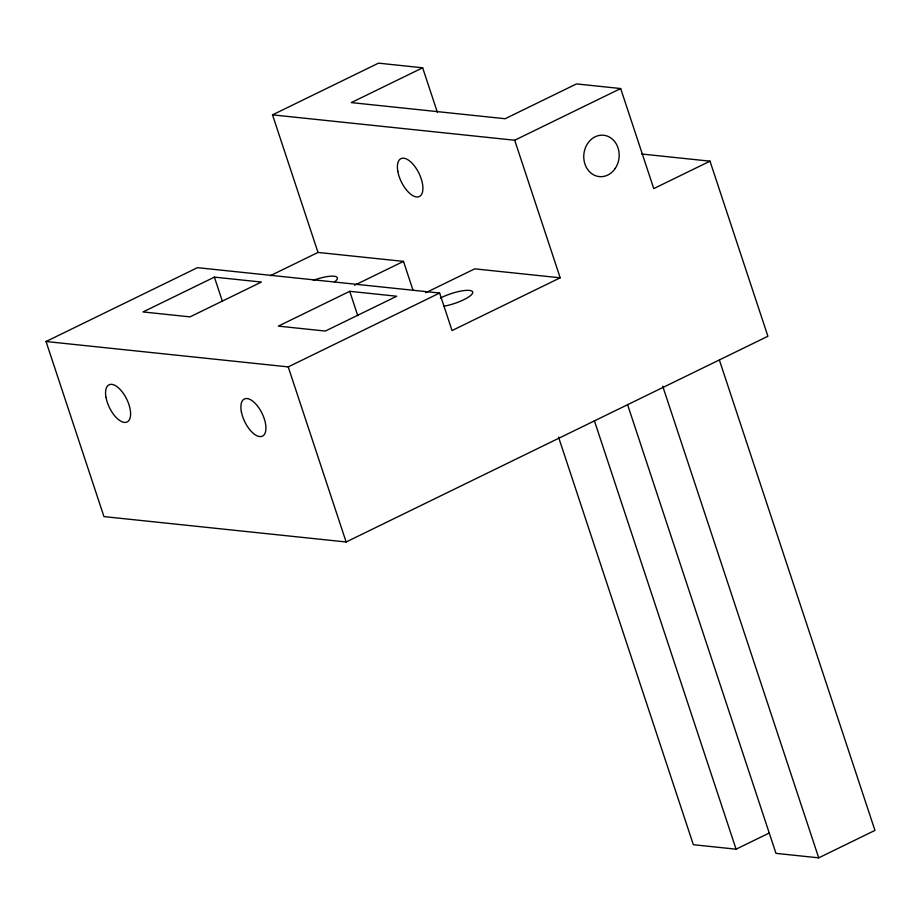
<?xml version="1.0" encoding="UTF-8"?>
<svg xmlns="http://www.w3.org/2000/svg" width="921" height="921" viewBox="0 0 921 921"><rect width="100%" height="100%" fill="white"/><g stroke="black" fill="none" stroke-linecap="round" stroke-linejoin="round"><path stroke-width="1.38" d="M412.942 289.988L403.49 261.391L318.01 252.435L272.512 114.86L378.496 63.158L422.658 67.786L437.417 112.408M422.658 67.786L351.281 102.599L505.134 118.728L576.511 83.915L620.673 88.543L653.76 188.598L709.999 161.163L767.907 336.257L346.135 541.985L103.958 516.6L46.05 341.507L197.451 267.666L439.639 293.039L452.038 330.558L560.187 277.808L514.689 140.234L272.512 114.86M214.397 277.129L143.02 311.943L190.025 316.87L261.403 282.056L214.397 277.129L222.445 301.466M514.689 140.234L620.673 88.543M270.371 275.667L318.01 252.435M354.562 285.245L403.49 261.391M349.727 291.312L278.349 326.126L325.366 331.053L396.744 296.24L349.727 291.312L357.774 315.65M425.79 292.717L474.718 268.851L560.187 277.808M46.05 341.507L288.227 366.892L439.639 293.039M558.552 437.13L693.352 844.707L736.086 849.185L769.323 832.975M627.523 404.48L775.977 853.364L818.711 857.842L874.95 830.408L719.416 360.123M641.626 154.003L709.999 161.163M662.729 386.198L818.711 857.842M594.402 420.77L736.086 849.185M288.227 366.892L346.135 541.985M440.376 298.07A21.068 5.204 -18.3 0 1 466.487 290.368A21.068 5.204 -18.3 0 1 469.203 296.597A21.068 5.204 -18.3 0 1 443.922 306.209M313.313 280.295A21.068 5.204 -18.3 0 1 333.598 276.185A21.068 5.204 -18.3 0 1 334.807 281.722M105.996 397.377A20.665 9.613 64 0 0 126.96 422.048A20.665 9.613 64 0 0 121.296 390.746A20.665 9.613 64 0 0 105.996 397.377M241.371 411.768A20.665 9.613 64 0 0 262.393 436.186A20.665 9.613 64 0 0 256.487 404.768A20.665 9.613 64 0 0 241.371 411.768M615.216 168.462A20.803 17.683 -84 0 0 604.257 135.318A20.803 17.683 -84 0 0 584.916 164.007A20.803 17.683 -84 0 0 615.216 168.462M397.826 171.433A21.068 9.809 64 0 0 419.193 196.599A21.068 9.809 64 0 0 413.425 164.686A21.068 9.809 64 0 0 397.826 171.433"/></g></svg>
